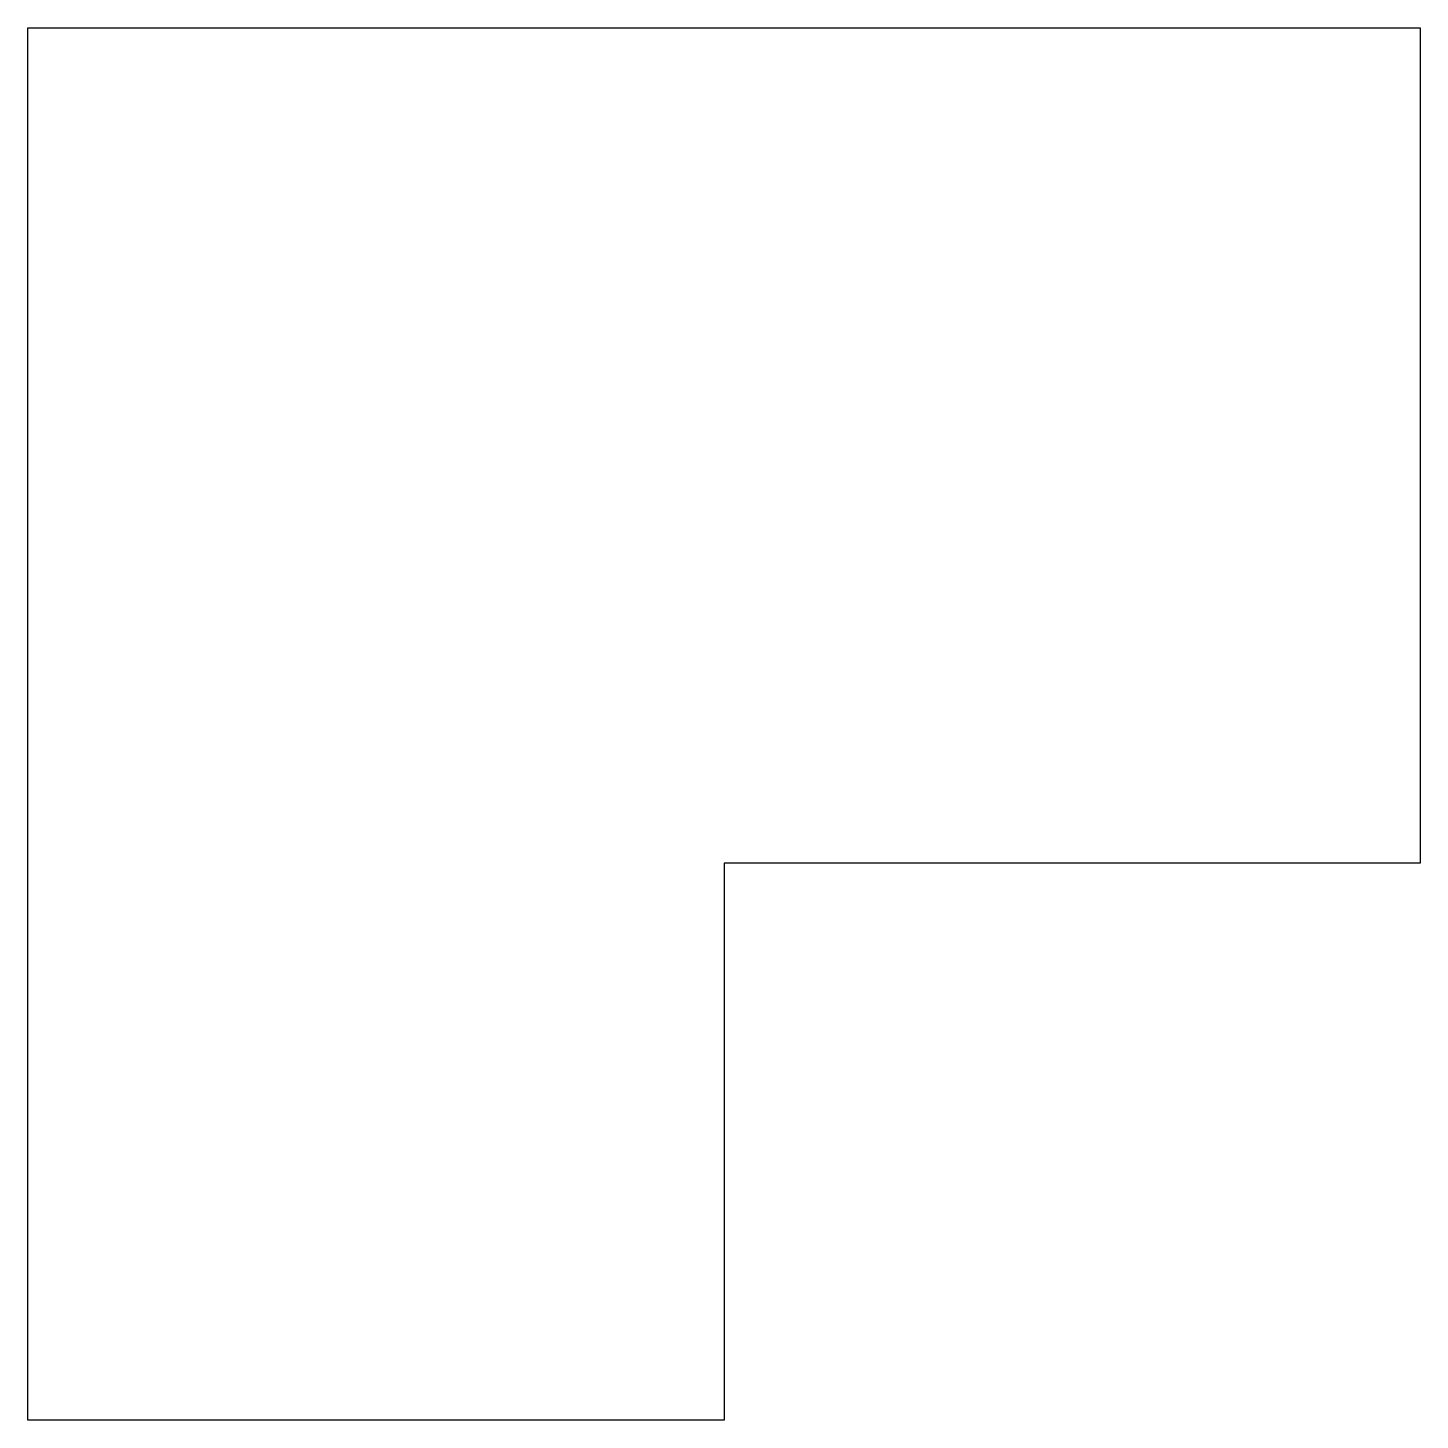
# Model space of a CAD drawing. Header units: millimetres. Extents: x 0 to 500, y 0 to 100.
# Drawn here: x 0 to 100, y 0 to 100 of the extents above; entities outside this region: 3.
import ezdxf

# ---------------------------------------------------------------- set-up
doc = ezdxf.new("R2010")
doc.units = ezdxf.units.MM
doc.layers.get('0').update_dxf_attribs({"linetype": 'CONTINUOUS', "lineweight": 25})

msp = doc.modelspace()

# ---------------------------------------------------------------- linework, layer by layer
for p, q in [((0, 0), (0, 100)), ((0, 100), (100, 100)), ((100, 100), (100, 40)), ((400, 0), (400, 100)), ((400, 100), (500, 0)), ((100, 40), (50, 40)), ((50, 40), (50, 0)), ((50, 0), (0, 0)), ((500, 0), (400, 0))]:
    msp.add_line(p, q)

doc.saveas('drawing.dxf')
